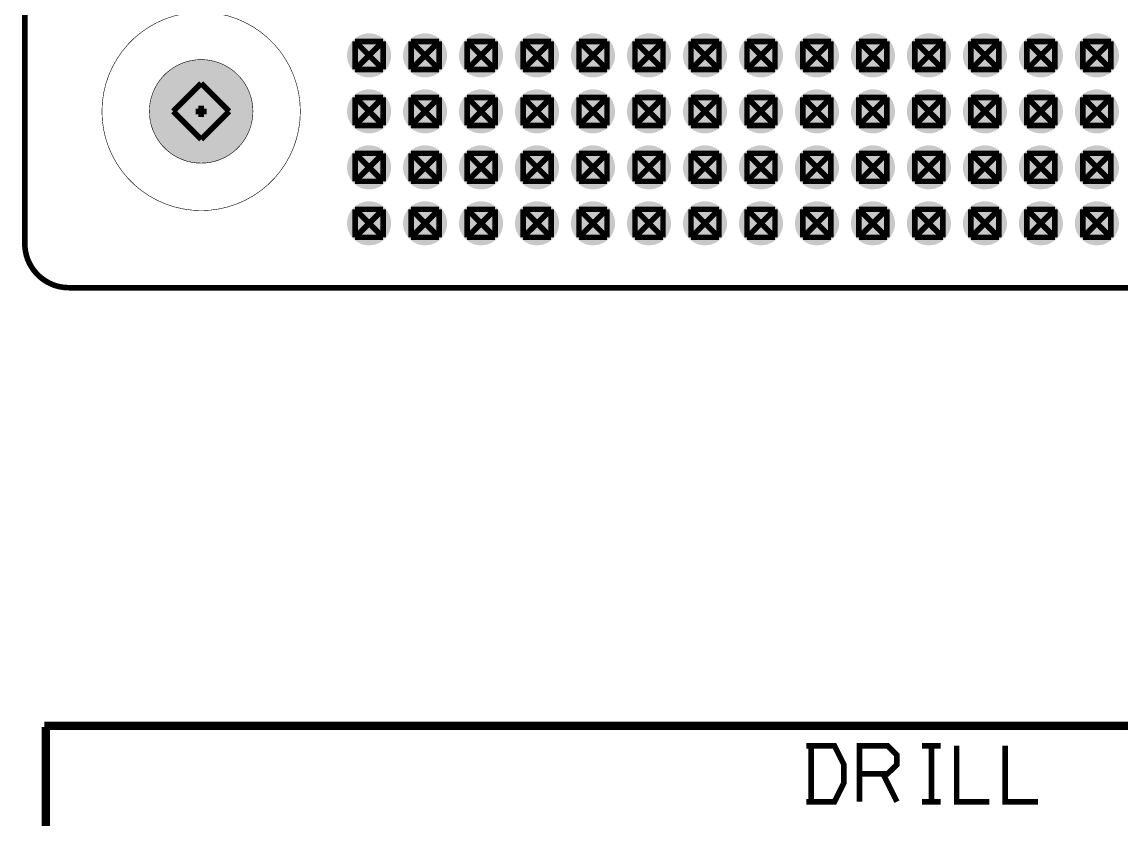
# Model space of a CAD drawing. Extents: x -11 to 221, y -93 to 178.
# Drawn here: x -8.13 to 41.78, y -32.11 to 4.06 of the extents above; entities that cross this region are included whole.
import ezdxf

# ---------------------------------------------------------------- set-up
doc = ezdxf.new("R2010")
doc.units = 0
doc.header["$MEASUREMENT"] = 0
doc.layers.get('0').update_dxf_attribs({"linetype": 'CONTINUOUS'})
for name, color, linetype in [('26-349-0_BOT', 7, 'CONTINUOUS'), ('26-349-0_DRD', 7, 'CONTINUOUS'), ('26-349-0_DRL', 2, 'CONTINUOUS'), ('26-349-0_FAB', 1, 'CONTINUOUS'), ('26-349-0_IN1', 3, 'CONTINUOUS'), ('26-349-0_IN2', 5, 'CONTINUOUS'), ('26-349-0_SMB', 10, 'CONTINUOUS'), ('26-349-0_SMT', 14, 'CONTINUOUS'), ('26-349-0_TOP', 11, 'CONTINUOUS'), ('THRUHOLE_NPT', 8, 'CONTINUOUS'), ('THRUHOLE_TAP', 15, 'CONTINUOUS')]:
    doc.layers.add(name, color=color, linetype=linetype)

# ---------------------------------------------------------------- blocks, each defined once
blk = doc.blocks.new('ROUND_1')
at = {"const_width": 2.3495}
blk.add_lwpolyline([(-1.17475, 0, 1), (1.17475, 0, 1)], format="xyb", close=True, dxfattribs=at)
blk = doc.blocks.new('ROUND_2')
at = {"const_width": 0.99949}
blk.add_lwpolyline([(-0.499744, 0, 1), (0.499744, 0, 1)], format="xyb", close=True, dxfattribs=at)
blk = doc.blocks.new('ROUND_93')
at = {"const_width": 0.54991}
blk.add_lwpolyline([(-0.274954, 0, 1), (0.274954, 0, 1)], format="xyb", close=True, dxfattribs=at)

msp = doc.modelspace()

# ---------------------------------------------------------------- linework, layer by layer
at = {"layer": '26-349-0_DRD', "const_width": 0.254}
for points in [[(-8.001, -5.99948), (-8.001, 67.02552)], [(6.985, 3.175), (6.985, 1.905)], [(8.255, 3.175), (6.985, 3.175)], [(8.255, 3.175), (6.985, 1.905)], [(8.255, 1.905), (6.985, 3.175)], [(8.255, 1.905), (8.255, 3.175)], [(9.525, 3.175), (9.525, 1.905)], [(10.795, 3.175), (9.525, 3.175)], [(10.795, 3.175), (9.525, 1.905)], [(10.795, 1.905), (9.525, 3.175)], [(10.795, 1.905), (10.795, 3.175)], [(12.065, 3.175), (12.065, 1.905)], [(13.335, 3.175), (12.065, 3.175)], [(13.335, 3.175), (12.065, 1.905)], [(13.335, 1.905), (12.065, 3.175)], [(13.335, 1.905), (13.335, 3.175)], [(14.605, 3.175), (14.605, 1.905)], [(15.875, 3.175), (14.605, 3.175)], [(15.875, 3.175), (14.605, 1.905)], [(15.875, 1.905), (14.605, 3.175)], [(15.875, 1.905), (15.875, 3.175)], [(17.145, 3.175), (17.145, 1.905)], [(18.415, 3.175), (17.145, 3.175)], [(18.415, 3.175), (17.145, 1.905)], [(18.415, 1.905), (17.145, 3.175)], [(18.415, 1.905), (18.415, 3.175)], [(19.685, 3.175), (19.685, 1.905)], [(20.955, 3.175), (19.685, 3.175)], [(20.955, 3.175), (19.685, 1.905)], [(20.955, 1.905), (19.685, 3.175)], [(20.955, 1.905), (20.955, 3.175)], [(22.225, 3.175), (22.225, 1.905)], [(23.495, 3.175), (22.225, 3.175)], [(23.495, 3.175), (22.225, 1.905)], [(23.495, 1.905), (22.225, 3.175)], [(23.495, 1.905), (23.495, 3.175)], [(24.765, 3.175), (24.765, 1.905)], [(26.035, 3.175), (24.765, 3.175)], [(26.035, 3.175), (24.765, 1.905)], [(26.035, 1.905), (24.765, 3.175)], [(26.035, 1.905), (26.035, 3.175)], [(27.305, 3.175), (27.305, 1.905)], [(28.575, 3.175), (27.305, 3.175)], [(28.575, 3.175), (27.305, 1.905)], [(28.575, 1.905), (27.305, 3.175)], [(28.575, 1.905), (28.575, 3.175)], [(29.845, 3.175), (29.845, 1.905)], [(31.115, 3.175), (29.845, 3.175)], [(31.115, 3.175), (29.845, 1.905)], [(31.115, 1.905), (29.845, 3.175)], [(31.115, 1.905), (31.115, 3.175)], [(32.385, 3.175), (32.385, 1.905)], [(33.655, 3.175), (32.385, 3.175)], [(33.655, 3.175), (32.385, 1.905)], [(33.655, 1.905), (32.385, 3.175)], [(33.655, 1.905), (33.655, 3.175)], [(34.925, 3.175), (34.925, 1.905)], [(36.195, 3.175), (34.925, 3.175)], [(36.195, 3.175), (34.925, 1.905)], [(36.195, 1.905), (34.925, 3.175)], [(36.195, 1.905), (36.195, 3.175)], [(37.465, 3.175), (37.465, 1.905)], [(38.735, 3.175), (37.465, 3.175)], [(38.735, 3.175), (37.465, 1.905)], [(38.735, 1.905), (37.465, 3.175)], [(38.735, 1.905), (38.735, 3.175)], [(40.005, 3.175), (40.005, 1.905)], [(41.275, 3.175), (40.005, 3.175)], [(41.275, 3.175), (40.005, 1.905)], [(41.275, 1.905), (40.005, 3.175)], [(41.275, 1.905), (41.275, 3.175)], [(6.985, 1.905), (8.255, 1.905)], [(9.525, 1.905), (10.795, 1.905)], [(12.065, 1.905), (13.335, 1.905)], [(14.605, 1.905), (15.875, 1.905)], [(17.145, 1.905), (18.415, 1.905)], [(19.685, 1.905), (20.955, 1.905)], [(22.225, 1.905), (23.495, 1.905)], [(24.765, 1.905), (26.035, 1.905)], [(27.305, 1.905), (28.575, 1.905)], [(29.845, 1.905), (31.115, 1.905)], [(32.385, 1.905), (33.655, 1.905)], [(34.925, 1.905), (36.195, 1.905)], [(37.465, 1.905), (38.735, 1.905)], [(40.005, 1.905), (41.275, 1.905)], [(0, 1.27), (-1.27, 0)], [(1.27, 0), (0, 1.27)], [(6.985, 0.635), (6.985, -0.635)], [(8.255, 0.635), (6.985, 0.635)], [(8.255, 0.635), (6.985, -0.635)], [(8.255, -0.635), (6.985, 0.635)], [(8.255, -0.635), (8.255, 0.635)], [(9.525, 0.635), (9.525, -0.635)], [(10.795, 0.635), (9.525, 0.635)], [(10.795, 0.635), (9.525, -0.635)], [(10.795, -0.635), (9.525, 0.635)], [(10.795, -0.635), (10.795, 0.635)], [(12.065, 0.635), (12.065, -0.635)], [(13.335, 0.635), (12.065, 0.635)], [(13.335, 0.635), (12.065, -0.635)], [(13.335, -0.635), (12.065, 0.635)], [(13.335, -0.635), (13.335, 0.635)], [(14.605, 0.635), (14.605, -0.635)], [(15.875, 0.635), (14.605, 0.635)], [(15.875, 0.635), (14.605, -0.635)], [(15.875, -0.635), (14.605, 0.635)], [(15.875, -0.635), (15.875, 0.635)], [(17.145, 0.635), (17.145, -0.635)], [(18.415, 0.635), (17.145, 0.635)], [(18.415, 0.635), (17.145, -0.635)], [(18.415, -0.635), (17.145, 0.635)], [(18.415, -0.635), (18.415, 0.635)], [(19.685, 0.635), (19.685, -0.635)], [(20.955, 0.635), (19.685, 0.635)], [(20.955, 0.635), (19.685, -0.635)], [(20.955, -0.635), (19.685, 0.635)], [(20.955, -0.635), (20.955, 0.635)], [(22.225, 0.635), (22.225, -0.635)], [(23.495, 0.635), (22.225, 0.635)], [(23.495, 0.635), (22.225, -0.635)], [(23.495, -0.635), (22.225, 0.635)], [(23.495, -0.635), (23.495, 0.635)], [(24.765, 0.635), (24.765, -0.635)], [(26.035, 0.635), (24.765, 0.635)], [(26.035, 0.635), (24.765, -0.635)], [(26.035, -0.635), (24.765, 0.635)], [(26.035, -0.635), (26.035, 0.635)], [(27.305, 0.635), (27.305, -0.635)], [(28.575, 0.635), (27.305, 0.635)], [(28.575, 0.635), (27.305, -0.635)], [(28.575, -0.635), (27.305, 0.635)], [(28.575, -0.635), (28.575, 0.635)], [(29.845, 0.635), (29.845, -0.635)], [(31.115, 0.635), (29.845, 0.635)], [(31.115, 0.635), (29.845, -0.635)], [(31.115, -0.635), (29.845, 0.635)], [(31.115, -0.635), (31.115, 0.635)], [(32.385, 0.635), (32.385, -0.635)], [(33.655, 0.635), (32.385, 0.635)], [(33.655, 0.635), (32.385, -0.635)], [(33.655, -0.635), (32.385, 0.635)], [(33.655, -0.635), (33.655, 0.635)], [(34.925, 0.635), (34.925, -0.635)], [(36.195, 0.635), (34.925, 0.635)], [(36.195, 0.635), (34.925, -0.635)], [(36.195, -0.635), (34.925, 0.635)], [(36.195, -0.635), (36.195, 0.635)], [(37.465, 0.635), (37.465, -0.635)], [(38.735, 0.635), (37.465, 0.635)], [(38.735, 0.635), (37.465, -0.635)], [(38.735, -0.635), (37.465, 0.635)], [(38.735, -0.635), (38.735, 0.635)], [(40.005, 0.635), (40.005, -0.635)], [(41.275, 0.635), (40.005, 0.635)], [(41.275, 0.635), (40.005, -0.635)], [(41.275, -0.635), (40.005, 0.635)], [(41.275, -0.635), (41.275, 0.635)], [(-1.27, 0), (0, -1.27)], [(0.254, 0), (-0.254, 0)], [(0, 0.254), (0, -0.254)], [(0, -1.27), (1.27, 0)], [(6.985, -0.635), (8.255, -0.635)], [(9.525, -0.635), (10.795, -0.635)], [(12.065, -0.635), (13.335, -0.635)], [(14.605, -0.635), (15.875, -0.635)], [(17.145, -0.635), (18.415, -0.635)], [(19.685, -0.635), (20.955, -0.635)], [(22.225, -0.635), (23.495, -0.635)], [(24.765, -0.635), (26.035, -0.635)], [(27.305, -0.635), (28.575, -0.635)], [(29.845, -0.635), (31.115, -0.635)], [(32.385, -0.635), (33.655, -0.635)], [(34.925, -0.635), (36.195, -0.635)], [(37.465, -0.635), (38.735, -0.635)], [(40.005, -0.635), (41.275, -0.635)], [(6.985, -1.905), (6.985, -3.175)], [(8.255, -1.905), (6.985, -1.905)], [(8.255, -1.905), (6.985, -3.175)], [(8.255, -3.175), (6.985, -1.905)], [(8.255, -3.175), (8.255, -1.905)], [(9.525, -1.905), (9.525, -3.175)], [(10.795, -1.905), (9.525, -1.905)], [(10.795, -1.905), (9.525, -3.175)], [(10.795, -3.175), (9.525, -1.905)], [(10.795, -3.175), (10.795, -1.905)], [(12.065, -1.905), (12.065, -3.175)], [(13.335, -1.905), (12.065, -1.905)], [(13.335, -1.905), (12.065, -3.175)], [(13.335, -3.175), (12.065, -1.905)], [(13.335, -3.175), (13.335, -1.905)], [(14.605, -1.905), (14.605, -3.175)], [(15.875, -1.905), (14.605, -1.905)], [(15.875, -1.905), (14.605, -3.175)], [(15.875, -3.175), (14.605, -1.905)], [(15.875, -3.175), (15.875, -1.905)], [(17.145, -1.905), (17.145, -3.175)], [(18.415, -1.905), (17.145, -1.905)], [(18.415, -1.905), (17.145, -3.175)], [(18.415, -3.175), (17.145, -1.905)], [(18.415, -3.175), (18.415, -1.905)], [(19.685, -1.905), (19.685, -3.175)], [(20.955, -1.905), (19.685, -1.905)], [(20.955, -1.905), (19.685, -3.175)], [(20.955, -3.175), (19.685, -1.905)], [(20.955, -3.175), (20.955, -1.905)], [(22.225, -1.905), (22.225, -3.175)], [(23.495, -1.905), (22.225, -1.905)], [(23.495, -1.905), (22.225, -3.175)], [(23.495, -3.175), (22.225, -1.905)], [(23.495, -3.175), (23.495, -1.905)], [(24.765, -1.905), (24.765, -3.175)], [(26.035, -1.905), (24.765, -1.905)], [(26.035, -1.905), (24.765, -3.175)], [(26.035, -3.175), (24.765, -1.905)], [(26.035, -3.175), (26.035, -1.905)], [(27.305, -1.905), (27.305, -3.175)], [(28.575, -1.905), (27.305, -1.905)], [(28.575, -1.905), (27.305, -3.175)], [(28.575, -3.175), (27.305, -1.905)], [(28.575, -3.175), (28.575, -1.905)], [(29.845, -1.905), (29.845, -3.175)], [(31.115, -1.905), (29.845, -1.905)], [(31.115, -1.905), (29.845, -3.175)], [(31.115, -3.175), (29.845, -1.905)], [(31.115, -3.175), (31.115, -1.905)], [(32.385, -1.905), (32.385, -3.175)], [(33.655, -1.905), (32.385, -1.905)], [(33.655, -1.905), (32.385, -3.175)], [(33.655, -3.175), (32.385, -1.905)], [(33.655, -3.175), (33.655, -1.905)], [(34.925, -1.905), (34.925, -3.175)], [(36.195, -1.905), (34.925, -1.905)], [(36.195, -1.905), (34.925, -3.175)], [(36.195, -3.175), (34.925, -1.905)], [(36.195, -3.175), (36.195, -1.905)], [(37.465, -1.905), (37.465, -3.175)], [(38.735, -1.905), (37.465, -1.905)], [(38.735, -1.905), (37.465, -3.175)], [(38.735, -3.175), (37.465, -1.905)], [(38.735, -3.175), (38.735, -1.905)], [(40.005, -1.905), (40.005, -3.175)], [(41.275, -1.905), (40.005, -1.905)], [(41.275, -1.905), (40.005, -3.175)], [(41.275, -3.175), (40.005, -1.905)], [(41.275, -3.175), (41.275, -1.905)], [(6.985, -3.175), (8.255, -3.175)], [(9.525, -3.175), (10.795, -3.175)], [(12.065, -3.175), (13.335, -3.175)], [(14.605, -3.175), (15.875, -3.175)], [(17.145, -3.175), (18.415, -3.175)], [(19.685, -3.175), (20.955, -3.175)], [(22.225, -3.175), (23.495, -3.175)], [(24.765, -3.175), (26.035, -3.175)], [(27.305, -3.175), (28.575, -3.175)], [(29.845, -3.175), (31.115, -3.175)], [(32.385, -3.175), (33.655, -3.175)], [(34.925, -3.175), (36.195, -3.175)], [(37.465, -3.175), (38.735, -3.175)], [(40.005, -3.175), (41.275, -3.175)], [(6.985, -4.445), (6.985, -5.715)], [(8.255, -4.445), (6.985, -4.445)], [(8.255, -4.445), (6.985, -5.715)], [(8.255, -5.715), (6.985, -4.445)], [(8.255, -5.715), (8.255, -4.445)], [(9.525, -4.445), (9.525, -5.715)], [(10.795, -4.445), (9.525, -4.445)], [(10.795, -4.445), (9.525, -5.715)], [(10.795, -5.715), (9.525, -4.445)], [(10.795, -5.715), (10.795, -4.445)], [(12.065, -4.445), (12.065, -5.715)], [(13.335, -4.445), (12.065, -4.445)], [(13.335, -4.445), (12.065, -5.715)], [(13.335, -5.715), (12.065, -4.445)], [(13.335, -5.715), (13.335, -4.445)], [(14.605, -4.445), (14.605, -5.715)], [(15.875, -4.445), (14.605, -4.445)], [(15.875, -4.445), (14.605, -5.715)], [(15.875, -5.715), (14.605, -4.445)], [(15.875, -5.715), (15.875, -4.445)], [(17.145, -4.445), (17.145, -5.715)], [(18.415, -4.445), (17.145, -4.445)], [(18.415, -4.445), (17.145, -5.715)], [(18.415, -5.715), (17.145, -4.445)], [(18.415, -5.715), (18.415, -4.445)], [(19.685, -4.445), (19.685, -5.715)], [(20.955, -4.445), (19.685, -4.445)], [(20.955, -4.445), (19.685, -5.715)], [(20.955, -5.715), (19.685, -4.445)], [(20.955, -5.715), (20.955, -4.445)], [(22.225, -4.445), (22.225, -5.715)], [(23.495, -4.445), (22.225, -4.445)], [(23.495, -4.445), (22.225, -5.715)], [(23.495, -5.715), (22.225, -4.445)], [(23.495, -5.715), (23.495, -4.445)], [(24.765, -4.445), (24.765, -5.715)], [(26.035, -4.445), (24.765, -4.445)], [(26.035, -4.445), (24.765, -5.715)], [(26.035, -5.715), (24.765, -4.445)], [(26.035, -5.715), (26.035, -4.445)], [(27.305, -4.445), (27.305, -5.715)], [(28.575, -4.445), (27.305, -4.445)], [(28.575, -4.445), (27.305, -5.715)], [(28.575, -5.715), (27.305, -4.445)], [(28.575, -5.715), (28.575, -4.445)], [(29.845, -4.445), (29.845, -5.715)], [(31.115, -4.445), (29.845, -4.445)], [(31.115, -4.445), (29.845, -5.715)], [(31.115, -5.715), (29.845, -4.445)], [(31.115, -5.715), (31.115, -4.445)], [(32.385, -4.445), (32.385, -5.715)], [(33.655, -4.445), (32.385, -4.445)], [(33.655, -4.445), (32.385, -5.715)], [(33.655, -5.715), (32.385, -4.445)], [(33.655, -5.715), (33.655, -4.445)], [(34.925, -4.445), (34.925, -5.715)], [(36.195, -4.445), (34.925, -4.445)], [(36.195, -4.445), (34.925, -5.715)], [(36.195, -5.715), (34.925, -4.445)], [(36.195, -5.715), (36.195, -4.445)], [(37.465, -4.445), (37.465, -5.715)], [(38.735, -4.445), (37.465, -4.445)], [(38.735, -4.445), (37.465, -5.715)], [(38.735, -5.715), (37.465, -4.445)], [(38.735, -5.715), (38.735, -4.445)], [(40.005, -4.445), (40.005, -5.715)], [(41.275, -4.445), (40.005, -4.445)], [(41.275, -4.445), (40.005, -5.715)], [(41.275, -5.715), (40.005, -4.445)], [(41.275, -5.715), (41.275, -4.445)], [(6.985, -5.715), (8.255, -5.715)], [(9.525, -5.715), (10.795, -5.715)], [(12.065, -5.715), (13.335, -5.715)], [(14.605, -5.715), (15.875, -5.715)], [(17.145, -5.715), (18.415, -5.715)], [(19.685, -5.715), (20.955, -5.715)], [(22.225, -5.715), (23.495, -5.715)], [(24.765, -5.715), (26.035, -5.715)], [(27.305, -5.715), (28.575, -5.715)], [(29.845, -5.715), (31.115, -5.715)], [(32.385, -5.715), (33.655, -5.715)], [(34.925, -5.715), (36.195, -5.715)], [(37.465, -5.715), (38.735, -5.715)], [(40.005, -5.715), (41.275, -5.715)], [(180.9496, -8.001), (-5.99948, -8.001)], [(87.757, -27.813), (-7.112, -27.813)], [(-7.112, -92.71), (-7.112, -27.94)], [(87.63, -27.94), (-6.985, -27.94)], [(-6.985, -92.71), (-6.985, -27.94)], [(27.46248, -31.32582), (28.73248, -31.32582), (29.15666, -30.48), (29.15666, -29.63418), (28.73248, -28.78582), (27.46248, -28.78582)], [(27.67584, -31.32582), (27.67584, -28.78582)], [(29.87548, -30.05582), (31.14548, -30.05582), (31.56966, -29.63418), (31.56966, -29.21), (31.14548, -28.78582), (29.87548, -28.78582), (29.87548, -31.32582)], [(33.55848, -28.78582), (32.71266, -28.78582)], [(33.13684, -31.32582), (33.13684, -28.78582)], [(35.76066, -31.32582), (34.27984, -31.32582), (34.27984, -28.78582)], [(37.96284, -31.32582), (36.47948, -31.32582), (36.47948, -28.78582)], [(30.93466, -30.05582), (31.56966, -31.32582)], [(33.55848, -31.32582), (32.71266, -31.32582)]]:
    msp.add_lwpolyline(points, dxfattribs=at)
msp.add_lwpolyline([(-8.001, -5.99948, 0.4142136), (-5.99948, -8.001)], format="xyb", dxfattribs=at)
at = {"layer": '26-349-0_DRL', "const_width": 0.254}
for points in [[(-8.001, -5.99948), (-8.001, 67.02552)], [(180.9496, -8.001), (-5.99948, -8.001)]]:
    msp.add_lwpolyline(points, dxfattribs=at)
msp.add_lwpolyline([(-8.001, -5.99948, 0.4142136), (-5.99948, -8.001)], format="xyb", dxfattribs=at)
at = {"layer": '26-349-0_FAB', "const_width": 0.254}
for points in [[(-8.001, -5.99948), (-8.001, 67.02552)], [(180.9496, -8.001), (-5.99948, -8.001)]]:
    msp.add_lwpolyline(points, dxfattribs=at)
at = {"layer": '26-349-0_FAB'}
for points, const_width in [([(0, 4.50088, 0.4142136), (-4.50088, 0)], 0.0254), ([(4.50088, 0, 0.4142136), (0, 4.50088)], 0.0254), ([(0, 2.3495, 0.4142136), (-2.3495, 0)], 0.0254), ([(2.3495, 0, 0.4142136), (0, 2.3495)], 0.0254), ([(-4.50088, 0, 0.4142136), (0, -4.50088)], 0.0254), ([(-2.3495, 0, 0.4142136), (0, -2.3495)], 0.0254), ([(0, -4.50088, 0.4142136), (4.50088, 0)], 0.0254), ([(0, -2.3495, 0.4142136), (2.3495, 0)], 0.0254), ([(-8.001, -5.99948, 0.4142136), (-5.99948, -8.001)], 0.254)]:
    msp.add_lwpolyline(points, format="xyb", dxfattribs=dict(at, const_width=const_width))

# ---------------------------------------------------------------- block references
at = {"layer": '26-349-0_BOT'}
for name, p in [('ROUND_2', (7.62, 2.54)), ('ROUND_2', (10.16, 2.54)), ('ROUND_2', (12.7, 2.54)), ('ROUND_2', (15.24, 2.54)), ('ROUND_2', (17.78, 2.54)), ('ROUND_2', (20.32, 2.54)), ('ROUND_2', (22.86, 2.54)), ('ROUND_2', (25.4, 2.54)), ('ROUND_2', (27.94, 2.54)), ('ROUND_2', (30.48, 2.54)), ('ROUND_2', (33.02, 2.54)), ('ROUND_2', (35.56, 2.54)), ('ROUND_2', (38.1, 2.54)), ('ROUND_2', (40.64, 2.54)), ('ROUND_1', (0, 0)), ('ROUND_2', (7.62, 0)), ('ROUND_2', (10.16, 0)), ('ROUND_2', (12.7, 0)), ('ROUND_2', (15.24, 0)), ('ROUND_2', (17.78, 0)), ('ROUND_2', (20.32, 0)), ('ROUND_2', (22.86, 0)), ('ROUND_2', (25.4, 0)), ('ROUND_2', (27.94, 0)), ('ROUND_2', (30.48, 0)), ('ROUND_2', (33.02, 0)), ('ROUND_2', (35.56, 0)), ('ROUND_2', (38.1, 0)), ('ROUND_2', (40.64, 0)), ('ROUND_2', (7.62, -2.54)), ('ROUND_2', (10.16, -2.54)), ('ROUND_2', (12.7, -2.54)), ('ROUND_2', (15.24, -2.54)), ('ROUND_2', (17.78, -2.54)), ('ROUND_2', (20.32, -2.54)), ('ROUND_2', (22.86, -2.54)), ('ROUND_2', (25.4, -2.54)), ('ROUND_2', (27.94, -2.54)), ('ROUND_2', (30.48, -2.54)), ('ROUND_2', (33.02, -2.54)), ('ROUND_2', (35.56, -2.54)), ('ROUND_2', (38.1, -2.54)), ('ROUND_2', (40.64, -2.54)), ('ROUND_2', (7.62, -5.08)), ('ROUND_2', (10.16, -5.08)), ('ROUND_2', (12.7, -5.08)), ('ROUND_2', (15.24, -5.08)), ('ROUND_2', (17.78, -5.08)), ('ROUND_2', (20.32, -5.08)), ('ROUND_2', (22.86, -5.08)), ('ROUND_2', (25.4, -5.08)), ('ROUND_2', (27.94, -5.08)), ('ROUND_2', (30.48, -5.08)), ('ROUND_2', (33.02, -5.08)), ('ROUND_2', (35.56, -5.08)), ('ROUND_2', (38.1, -5.08)), ('ROUND_2', (40.64, -5.08))]:
    msp.add_blockref(name, p, dxfattribs=at)
at = {"layer": '26-349-0_DRL'}
for name, p in [('ROUND_93', (7.62, 2.54)), ('ROUND_93', (10.16, 2.54)), ('ROUND_93', (12.7, 2.54)), ('ROUND_93', (15.24, 2.54)), ('ROUND_93', (17.78, 2.54)), ('ROUND_93', (20.32, 2.54)), ('ROUND_93', (22.86, 2.54)), ('ROUND_93', (25.4, 2.54)), ('ROUND_93', (27.94, 2.54)), ('ROUND_93', (30.48, 2.54)), ('ROUND_93', (33.02, 2.54)), ('ROUND_93', (35.56, 2.54)), ('ROUND_93', (38.1, 2.54)), ('ROUND_93', (40.64, 2.54)), ('ROUND_1', (0, 0)), ('ROUND_93', (7.62, 0)), ('ROUND_93', (10.16, 0)), ('ROUND_93', (12.7, 0)), ('ROUND_93', (15.24, 0)), ('ROUND_93', (17.78, 0)), ('ROUND_93', (20.32, 0)), ('ROUND_93', (22.86, 0)), ('ROUND_93', (25.4, 0)), ('ROUND_93', (27.94, 0)), ('ROUND_93', (30.48, 0)), ('ROUND_93', (33.02, 0)), ('ROUND_93', (35.56, 0)), ('ROUND_93', (38.1, 0)), ('ROUND_93', (40.64, 0)), ('ROUND_93', (7.62, -2.54)), ('ROUND_93', (10.16, -2.54)), ('ROUND_93', (12.7, -2.54)), ('ROUND_93', (15.24, -2.54)), ('ROUND_93', (17.78, -2.54)), ('ROUND_93', (20.32, -2.54)), ('ROUND_93', (22.86, -2.54)), ('ROUND_93', (25.4, -2.54)), ('ROUND_93', (27.94, -2.54)), ('ROUND_93', (30.48, -2.54)), ('ROUND_93', (33.02, -2.54)), ('ROUND_93', (35.56, -2.54)), ('ROUND_93', (38.1, -2.54)), ('ROUND_93', (40.64, -2.54)), ('ROUND_93', (7.62, -5.08)), ('ROUND_93', (10.16, -5.08)), ('ROUND_93', (12.7, -5.08)), ('ROUND_93', (15.24, -5.08)), ('ROUND_93', (17.78, -5.08)), ('ROUND_93', (20.32, -5.08)), ('ROUND_93', (22.86, -5.08)), ('ROUND_93', (25.4, -5.08)), ('ROUND_93', (27.94, -5.08)), ('ROUND_93', (30.48, -5.08)), ('ROUND_93', (33.02, -5.08)), ('ROUND_93', (35.56, -5.08)), ('ROUND_93', (38.1, -5.08)), ('ROUND_93', (40.64, -5.08))]:
    msp.add_blockref(name, p, dxfattribs=at)
at = {"layer": '26-349-0_IN1'}
for name, p in [('ROUND_2', (7.62, 2.54)), ('ROUND_2', (10.16, 2.54)), ('ROUND_2', (12.7, 2.54)), ('ROUND_2', (15.24, 2.54)), ('ROUND_2', (17.78, 2.54)), ('ROUND_2', (20.32, 2.54)), ('ROUND_2', (22.86, 2.54)), ('ROUND_2', (25.4, 2.54)), ('ROUND_2', (27.94, 2.54)), ('ROUND_2', (30.48, 2.54)), ('ROUND_2', (33.02, 2.54)), ('ROUND_2', (35.56, 2.54)), ('ROUND_2', (38.1, 2.54)), ('ROUND_2', (40.64, 2.54)), ('ROUND_1', (0, 0)), ('ROUND_2', (7.62, 0)), ('ROUND_2', (10.16, 0)), ('ROUND_2', (12.7, 0)), ('ROUND_2', (15.24, 0)), ('ROUND_2', (17.78, 0)), ('ROUND_2', (20.32, 0)), ('ROUND_2', (22.86, 0)), ('ROUND_2', (25.4, 0)), ('ROUND_2', (27.94, 0)), ('ROUND_2', (30.48, 0)), ('ROUND_2', (33.02, 0)), ('ROUND_2', (35.56, 0)), ('ROUND_2', (38.1, 0)), ('ROUND_2', (40.64, 0)), ('ROUND_2', (7.62, -2.54)), ('ROUND_2', (10.16, -2.54)), ('ROUND_2', (12.7, -2.54)), ('ROUND_2', (15.24, -2.54)), ('ROUND_2', (17.78, -2.54)), ('ROUND_2', (20.32, -2.54)), ('ROUND_2', (22.86, -2.54)), ('ROUND_2', (25.4, -2.54)), ('ROUND_2', (27.94, -2.54)), ('ROUND_2', (30.48, -2.54)), ('ROUND_2', (33.02, -2.54)), ('ROUND_2', (35.56, -2.54)), ('ROUND_2', (38.1, -2.54)), ('ROUND_2', (40.64, -2.54)), ('ROUND_2', (7.62, -5.08)), ('ROUND_2', (10.16, -5.08)), ('ROUND_2', (12.7, -5.08)), ('ROUND_2', (15.24, -5.08)), ('ROUND_2', (17.78, -5.08)), ('ROUND_2', (20.32, -5.08)), ('ROUND_2', (22.86, -5.08)), ('ROUND_2', (25.4, -5.08)), ('ROUND_2', (27.94, -5.08)), ('ROUND_2', (30.48, -5.08)), ('ROUND_2', (33.02, -5.08)), ('ROUND_2', (35.56, -5.08)), ('ROUND_2', (38.1, -5.08)), ('ROUND_2', (40.64, -5.08))]:
    msp.add_blockref(name, p, dxfattribs=at)
at = {"layer": '26-349-0_IN2'}
for name, p in [('ROUND_2', (7.62, 2.54)), ('ROUND_2', (10.16, 2.54)), ('ROUND_2', (12.7, 2.54)), ('ROUND_2', (15.24, 2.54)), ('ROUND_2', (17.78, 2.54)), ('ROUND_2', (20.32, 2.54)), ('ROUND_2', (22.86, 2.54)), ('ROUND_2', (25.4, 2.54)), ('ROUND_2', (27.94, 2.54)), ('ROUND_2', (30.48, 2.54)), ('ROUND_2', (33.02, 2.54)), ('ROUND_2', (35.56, 2.54)), ('ROUND_2', (38.1, 2.54)), ('ROUND_2', (40.64, 2.54)), ('ROUND_1', (0, 0)), ('ROUND_2', (7.62, 0)), ('ROUND_2', (10.16, 0)), ('ROUND_2', (12.7, 0)), ('ROUND_2', (15.24, 0)), ('ROUND_2', (17.78, 0)), ('ROUND_2', (20.32, 0)), ('ROUND_2', (22.86, 0)), ('ROUND_2', (25.4, 0)), ('ROUND_2', (27.94, 0)), ('ROUND_2', (30.48, 0)), ('ROUND_2', (33.02, 0)), ('ROUND_2', (35.56, 0)), ('ROUND_2', (38.1, 0)), ('ROUND_2', (40.64, 0)), ('ROUND_2', (7.62, -2.54)), ('ROUND_2', (10.16, -2.54)), ('ROUND_2', (12.7, -2.54)), ('ROUND_2', (15.24, -2.54)), ('ROUND_2', (17.78, -2.54)), ('ROUND_2', (20.32, -2.54)), ('ROUND_2', (22.86, -2.54)), ('ROUND_2', (25.4, -2.54)), ('ROUND_2', (27.94, -2.54)), ('ROUND_2', (30.48, -2.54)), ('ROUND_2', (33.02, -2.54)), ('ROUND_2', (35.56, -2.54)), ('ROUND_2', (38.1, -2.54)), ('ROUND_2', (40.64, -2.54)), ('ROUND_2', (7.62, -5.08)), ('ROUND_2', (10.16, -5.08)), ('ROUND_2', (12.7, -5.08)), ('ROUND_2', (15.24, -5.08)), ('ROUND_2', (17.78, -5.08)), ('ROUND_2', (20.32, -5.08)), ('ROUND_2', (22.86, -5.08)), ('ROUND_2', (25.4, -5.08)), ('ROUND_2', (27.94, -5.08)), ('ROUND_2', (30.48, -5.08)), ('ROUND_2', (33.02, -5.08)), ('ROUND_2', (35.56, -5.08)), ('ROUND_2', (38.1, -5.08)), ('ROUND_2', (40.64, -5.08))]:
    msp.add_blockref(name, p, dxfattribs=at)
at = {"layer": '26-349-0_SMB'}
for p in [(7.62, 2.54), (10.16, 2.54), (12.7, 2.54), (15.24, 2.54), (17.78, 2.54), (20.32, 2.54), (22.86, 2.54), (25.4, 2.54), (27.94, 2.54), (30.48, 2.54), (33.02, 2.54), (35.56, 2.54), (38.1, 2.54), (40.64, 2.54), (7.62, 0), (10.16, 0), (12.7, 0), (15.24, 0), (17.78, 0), (20.32, 0), (22.86, 0), (25.4, 0), (27.94, 0), (30.48, 0), (33.02, 0), (35.56, 0), (38.1, 0), (40.64, 0), (7.62, -2.54), (10.16, -2.54), (12.7, -2.54), (15.24, -2.54), (17.78, -2.54), (20.32, -2.54), (22.86, -2.54), (25.4, -2.54), (27.94, -2.54), (30.48, -2.54), (33.02, -2.54), (35.56, -2.54), (38.1, -2.54), (40.64, -2.54), (7.62, -5.08), (10.16, -5.08), (12.7, -5.08), (15.24, -5.08), (17.78, -5.08), (20.32, -5.08), (22.86, -5.08), (25.4, -5.08), (27.94, -5.08), (30.48, -5.08), (33.02, -5.08), (35.56, -5.08), (38.1, -5.08), (40.64, -5.08)]:
    msp.add_blockref('ROUND_2', p, dxfattribs=at)
at = {"layer": '26-349-0_SMT'}
for p in [(7.62, 2.54), (10.16, 2.54), (12.7, 2.54), (15.24, 2.54), (17.78, 2.54), (20.32, 2.54), (22.86, 2.54), (25.4, 2.54), (27.94, 2.54), (30.48, 2.54), (33.02, 2.54), (35.56, 2.54), (38.1, 2.54), (40.64, 2.54), (7.62, 0), (10.16, 0), (12.7, 0), (15.24, 0), (17.78, 0), (20.32, 0), (22.86, 0), (25.4, 0), (27.94, 0), (30.48, 0), (33.02, 0), (35.56, 0), (38.1, 0), (40.64, 0), (7.62, -2.54), (10.16, -2.54), (12.7, -2.54), (15.24, -2.54), (17.78, -2.54), (20.32, -2.54), (22.86, -2.54), (25.4, -2.54), (27.94, -2.54), (30.48, -2.54), (33.02, -2.54), (35.56, -2.54), (38.1, -2.54), (40.64, -2.54), (7.62, -5.08), (10.16, -5.08), (12.7, -5.08), (15.24, -5.08), (17.78, -5.08), (20.32, -5.08), (22.86, -5.08), (25.4, -5.08), (27.94, -5.08), (30.48, -5.08), (33.02, -5.08), (35.56, -5.08), (38.1, -5.08), (40.64, -5.08)]:
    msp.add_blockref('ROUND_2', p, dxfattribs=at)
at = {"layer": '26-349-0_TOP'}
for name, p in [('ROUND_2', (7.62, 2.54)), ('ROUND_2', (10.16, 2.54)), ('ROUND_2', (12.7, 2.54)), ('ROUND_2', (15.24, 2.54)), ('ROUND_2', (17.78, 2.54)), ('ROUND_2', (20.32, 2.54)), ('ROUND_2', (22.86, 2.54)), ('ROUND_2', (25.4, 2.54)), ('ROUND_2', (27.94, 2.54)), ('ROUND_2', (30.48, 2.54)), ('ROUND_2', (33.02, 2.54)), ('ROUND_2', (35.56, 2.54)), ('ROUND_2', (38.1, 2.54)), ('ROUND_2', (40.64, 2.54)), ('ROUND_1', (0, 0)), ('ROUND_2', (7.62, 0)), ('ROUND_2', (10.16, 0)), ('ROUND_2', (12.7, 0)), ('ROUND_2', (15.24, 0)), ('ROUND_2', (17.78, 0)), ('ROUND_2', (20.32, 0)), ('ROUND_2', (22.86, 0)), ('ROUND_2', (25.4, 0)), ('ROUND_2', (27.94, 0)), ('ROUND_2', (30.48, 0)), ('ROUND_2', (33.02, 0)), ('ROUND_2', (35.56, 0)), ('ROUND_2', (38.1, 0)), ('ROUND_2', (40.64, 0)), ('ROUND_2', (7.62, -2.54)), ('ROUND_2', (10.16, -2.54)), ('ROUND_2', (12.7, -2.54)), ('ROUND_2', (15.24, -2.54)), ('ROUND_2', (17.78, -2.54)), ('ROUND_2', (20.32, -2.54)), ('ROUND_2', (22.86, -2.54)), ('ROUND_2', (25.4, -2.54)), ('ROUND_2', (27.94, -2.54)), ('ROUND_2', (30.48, -2.54)), ('ROUND_2', (33.02, -2.54)), ('ROUND_2', (35.56, -2.54)), ('ROUND_2', (38.1, -2.54)), ('ROUND_2', (40.64, -2.54)), ('ROUND_2', (7.62, -5.08)), ('ROUND_2', (10.16, -5.08)), ('ROUND_2', (12.7, -5.08)), ('ROUND_2', (15.24, -5.08)), ('ROUND_2', (17.78, -5.08)), ('ROUND_2', (20.32, -5.08)), ('ROUND_2', (22.86, -5.08)), ('ROUND_2', (25.4, -5.08)), ('ROUND_2', (27.94, -5.08)), ('ROUND_2', (30.48, -5.08)), ('ROUND_2', (33.02, -5.08)), ('ROUND_2', (35.56, -5.08)), ('ROUND_2', (38.1, -5.08)), ('ROUND_2', (40.64, -5.08))]:
    msp.add_blockref(name, p, dxfattribs=at)
at = {"layer": 'THRUHOLE_NPT'}
msp.add_blockref('ROUND_1', (0, 0), dxfattribs=at)
at = {"layer": 'THRUHOLE_TAP'}
for p in [(7.62, 2.54), (10.16, 2.54), (12.7, 2.54), (15.24, 2.54), (17.78, 2.54), (20.32, 2.54), (22.86, 2.54), (25.4, 2.54), (27.94, 2.54), (30.48, 2.54), (33.02, 2.54), (35.56, 2.54), (38.1, 2.54), (40.64, 2.54), (7.62, 0), (10.16, 0), (12.7, 0), (15.24, 0), (17.78, 0), (20.32, 0), (22.86, 0), (25.4, 0), (27.94, 0), (30.48, 0), (33.02, 0), (35.56, 0), (38.1, 0), (40.64, 0), (7.62, -2.54), (10.16, -2.54), (12.7, -2.54), (15.24, -2.54), (17.78, -2.54), (20.32, -2.54), (22.86, -2.54), (25.4, -2.54), (27.94, -2.54), (30.48, -2.54), (33.02, -2.54), (35.56, -2.54), (38.1, -2.54), (40.64, -2.54), (7.62, -5.08), (10.16, -5.08), (12.7, -5.08), (15.24, -5.08), (17.78, -5.08), (20.32, -5.08), (22.86, -5.08), (25.4, -5.08), (27.94, -5.08), (30.48, -5.08), (33.02, -5.08), (35.56, -5.08), (38.1, -5.08), (40.64, -5.08)]:
    msp.add_blockref('ROUND_93', p, dxfattribs=at)

doc.saveas('drawing.dxf')
